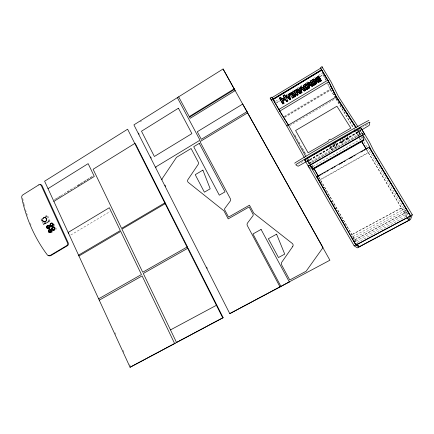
<?xml version="1.0" encoding="UTF-8"?>
<svg xmlns="http://www.w3.org/2000/svg" width="434" height="434" viewBox="0 0 434 434"><rect width="100%" height="100%" fill="white"/><g stroke="black" fill="none" stroke-linecap="round" stroke-linejoin="round"><path stroke-width="0.33" stroke-dasharray="2.17 1.63" d="M358.918 129.386L358.809 131.339L360.8 134.648M360.567 129.072L360.448 130.607L362.477 133.976M405.296 210.034L404.629 213.045L354.724 239.801L353.694 238.96M406.267 211.656L405.557 214.591L355.603 241.337M407.358 212.877L406.484 216.137L356.488 242.872M341.401 142.206L343.869 140.752L341.401 142.206L339.838 139.542M341.384 142.759L343.836 141.316L341.384 142.759L339.524 139.585M347.124 136.591L348.372 138.712L346.001 140.149L344.357 137.513M367.734 124.227L367.262 124.542M333.03 144.837L332.601 145.097M140.28 121.726L141.419 121.01M54.342 199.759L92.968 175.938M55.764 199.103L61.525 195.55M67.286 192.002L71.317 189.512M77.653 185.606L93.207 176.014M78.196 185.643L80.502 184.217M366.99 124.715L362.607 127.249M44.979 216.43L47.355 215.042L50.073 221.074L45.771 223.689L44.409 223.505L43.877 222.333M45.51 216.826L46.59 216.17L47.941 216.382L46.872 217.038M44.409 223.505L48.722 220.879L50.073 221.074M43.557 224.622L49.959 220.787L43.557 224.622L40.97 218.882L43.644 224.633M275.481 101.377L278.954 99.283M285.897 95.1L287.634 94.053M292.261 91.265L293.417 90.565M296.889 88.471L302.677 84.988M306.149 82.894L309.616 80.8M313.088 78.711L315.404 77.317M318.296 75.57L322.348 73.134M276.876 102.446L279.192 101.051M320.308 76.303L322.625 74.903M275.812 103.303L279.865 100.867M319.825 76.813L323.303 74.724L325.95 80.062M70.796 235.027L110.236 211.418M284.026 116.556L330.372 88.97L327.719 83.626M284.937 116.692L330.567 89.545L334.722 96.467M284.628 117.413L330.724 89.995L330.372 88.97M289.63 125.724L335.553 98.599M302.791 161.627L298.44 164.112M334.956 143.388L336.111 142.726L336.377 143.616L329.536 147.544L336.279 143.453L336.014 142.558M333.258 144.527L335.531 143.225L337.267 146.486L331.641 149.708L329.856 146.486L331.641 149.708M306.366 161.443L360.464 130.395L362.786 134.258M306.502 161.567L361.196 130.173M306.599 161.741L360.551 130.78L362.536 134.079M357.817 130.043L358.994 132.104L308.411 161.123L307.532 159.641M331.413 149.16L337.099 145.905M309.361 164.014L307.012 159.907L308.596 162.858L359.781 133.526L357.605 130.14M309.084 163.748L361.847 133.536M308.596 162.858L309.236 163.889L360.329 134.632L359.781 133.526M312.957 166.537L362.26 138.397M352.82 236.649L404.504 208.862M353.173 238.629L405.508 210.533M354.719 239.969L407.705 211.57M344.585 136.813L346.153 139.482L348.632 138.055L347.688 136.417M348.372 138.75L345.914 140.16M348.632 138.017L346.153 139.482M307.158 159.75L309.979 164.057M359.824 129.657L360.551 130.78M357.426 130.113L360.329 134.632M359.596 129.799L362.168 134.073M358.902 131.724L360.556 134.475M361.875 136.677L362.536 137.773M358.994 132.104L360.312 134.296M361.63 136.493L362.287 137.589M357.28 130.846L359.721 134.903M361.11 137.22L362.504 139.542M363.898 141.858L367.028 147.077M367.376 147.658L408.454 216.056M322.63 73.606L323.2 74.556M336.106 98.778L353.412 127.634M353.759 128.214L354.795 129.945M355.142 130.52L358.603 136.292M358.951 136.867L360.681 139.753M366.562 149.567L406.94 216.897M335.585 98.111L330.724 89.995L327.431 83.371M335.938 98.692L353.374 127.77M355.744 131.724L359.222 137.524M359.569 138.104L360.687 139.97M366.518 149.692L406.897 217.038M342.616 138.614L343.869 140.752M342.28 138.668L343.836 141.316M337.267 146.486L335.531 143.225M295.049 135.592L306.361 155.329M308.362 158.828L310.847 163.162M312.041 165.245L313.202 167.269M318.919 177.24L356.916 243.534M294.415 134.573L296.427 138.083M298.435 141.593L299.775 143.931M302.124 148.021L306.144 155.041M308.487 159.132L310.836 163.222M312.176 165.566L312.843 166.732M318.876 177.256L356.824 243.463M308.189 160.83L310.088 164.041M307.017 160.135L309.334 164.188M309.724 167.318L310.733 169.081M306.963 159.788L309.236 163.889M323.542 75.543L325.934 80.361M114.918 332.639L115.764 334.478M123.104 350.439L123.95 352.283M129.592 364.56L130.439 366.404M46.59 216.17L48.722 220.879M45.239 222.517L45.771 223.689M22.725 198.295L23.403 201.457A152.508 141.039 -65.4 0 0 23.989 203.877M31.042 225.062A152.508 141.039 -65.4 0 1 30.331 223.347M27.315 215.204A152.508 141.039 -65.4 0 1 26.355 212.253M26.17 211.662A152.508 141.039 -65.4 0 1 25.454 209.28M24.613 206.286A152.508 141.039 -65.4 0 1 24.141 204.479M52.818 231.018A1.194 1.058 -79.3 0 1 52.557 231.897M52.351 232.109A1.194 1.058 -79.3 0 1 52.102 232.261M55.791 227.877A1.194 1.058 -79.1 0 1 55.894 229.553M51.006 227.373A1.194 1.052 -78.9 0 1 50.556 228.154M54.245 224.302A1.194 1.058 -78.6 0 1 54.169 225.751M401.548 207.908L351.8 234.696L401.548 207.908M368.292 152.453L320.221 179.595L320.401 179.828L368.352 152.757L368.292 152.453"/><path stroke-width="0.65" d="M314.943 82.01L314.856 82.514L313.419 83.426L312.187 81.332L313.896 80.485L314.883 81.863M294.165 94.498L293.889 95.16M294.198 94.796L294.078 94.265M304.581 86.415L306.621 84.787L306.008 83.729L303.811 85.08L303.263 86.23M304.89 87.06L306.925 85.444L306.583 84.706L304.663 85.905L304.668 86.648M309.301 167.475L308.113 166L364.451 133.77L364.533 134.16L360.687 127.52L304.559 159.788L354.122 245.796L357.356 247.868L410.542 219.539L412.3 214.727L373.359 150.083L369.508 142.184L360.687 127.52M289.738 95.963L289.483 97.004M289.706 96.565L289.722 93.538L288.529 94.259L288.48 96.5L286.527 95.464L285.333 96.18L285.751 96.869M315.605 78.7L315.909 77.865L318.621 76.129L319.229 77.176L316.907 78.804M303.583 86.502L303.637 87.402L304.581 89.073M316.261 82.568L315.323 80.371M295.814 95.301L295.272 96.44M328.679 140.67L329.227 139.547L330.578 139.184M288.55 96.174L288.16 96.408M300.1 88.303L300.778 93.06M307.516 83.431L308.216 82.411L309.42 82.276M307.89 83.616L308.574 88.384M299.341 91.384L299.227 90.511L298.446 89.616M412.3 214.727L410.521 215.676L408.915 220.396L407.179 217.505M303.312 85.937L303.849 85.162L306.046 83.811M295.424 94.981L294.887 95.751L292.147 97.422L292.538 98.106L295.473 96.126M295.69 95.947L295.717 94.699L294.48 92.485M316.223 82.487L315.713 83.344L311.78 85.737L308.758 83.306L309.437 87.142L306.16 89.084L305.194 89.111M316.494 83.154L315.952 83.925L312.03 86.312L309.051 83.968L309.697 87.711C308.368 88.232 305.899 91.08 304.543 88.992M178.662 96.825L189.262 116.54M315.643 78.44L318.654 76.216M289.798 97.536L290.086 94.156M290.064 97.173L289.841 97.612L289.44 96.928L290.709 99.104L289.652 99.739L288.382 97.563L287.406 97.362M314.932 82.232L313.381 83.339M316.109 82.769L311.742 85.655L312.062 86.393C313.267 85.227 317.579 84.478 316.288 81.934M316.983 78.983L316.95 78.467L319.196 77.095L319.798 78.38M298.673 92.106L299.541 93.082L301.614 91.84L300.936 88.015L303.941 90.446L305.064 89.773L301.169 86.811C298.201 87.305 300.339 91.438 300.816 93.142L301.934 92.469L301.163 88.97M301.098 87.983C301.776 88.764 301.066 89.187 300.838 88.135M308.997 84.364L309.42 84.109L311.623 86.013M42.282 218.6L41.886 219.761M298.532 89.306L297.355 89.019L294.361 90.744L297.008 95.323L298.06 94.693L296.319 91.715L297.87 90.749M294.051 94.916L292.63 95.811M300.404 87.115L299.731 88.563M317.254 79.232L318.974 78.174M189.224 116.632L234.203 88.829L234.49 89.42L189.501 117.147L190.13 118.33L235.157 90.608L223.081 68.99L133.905 124.873L229.776 313.636L280.283 286.803L279.979 286.852L247.353 225.637A2.479 2.425 -73 0 1 247.564 222.957L252.913 215.812A1.443 1.411 -67.1 0 0 253.033 214.25L249.116 206.964L228.186 218.882L223.949 210.864L188.329 182.448A2.154 2.034 -66.6 0 1 187.96 179.557L198.061 164.584A2.447 2.306 -62.4 0 0 198.229 162.034L191.106 148.515L176.508 157.336L161.643 179.486L162.218 179.714M48.011 188.633L88.145 163.64L94.308 176.459L53.865 201.376M304.305 157.591L287.243 126.712L278.791 113.079L270.203 98.079L271.727 97.156L279.767 111.109L288.702 125.486M358.012 126.853L338.395 96.494L331.066 81.842L322.006 66.738L320.422 67.693L329.466 82.796L336.269 96.451L356.01 127.233M272.042 97.612L320.612 68.236L321.491 69.695L321.616 70.048L273.084 99.359L272.872 99.06L321.491 69.695M321.675 70.227L273.187 99.505L273.908 100.547M282.333 100.341L282.762 101.008L285.409 99.419L284.986 98.746L282.333 100.341L283.652 102.625L282.453 103.346L279.333 97.938L280.581 97.292M280.966 97.894L280.532 97.216L281.731 99.294L284.384 97.699L283.18 95.616L284.427 94.97M290.248 94.162L289.841 93.462L293.276 91.769M310.863 81.749L310.543 80.995C311.726 80.35 314.156 77.99 315.285 80.068M285.377 96.256L286.57 95.54M288.572 94.335L289.771 93.614M289.89 93.543L292.646 91.91M294.398 90.825L297.399 89.095L298.153 89.057M310.576 81.082L313.381 79.422L314.856 79.558M281.682 99.218L284.335 97.623M293.53 93.673L291.86 94.503L291.464 93.809L292.917 92.974L293.536 93.343M297.854 90.554L296.362 91.796L295.983 91.086L297.762 90.402M291.507 93.885L293.379 93.153M296.026 91.167L297.594 90.288L297.898 90.635M312.225 81.418L313.928 80.567M317.064 79.086L319.511 77.61L320.118 78.662M291.816 94.428L293.27 93.598L293.726 93.771M312.475 81.999L314.173 81.158L315.214 82.677M319.543 77.697L317.097 79.167L316.95 78.896M282.382 100.417L285.035 98.822M317.672 80.133L320.086 78.581L320.704 79.894M297.328 92.507L298.429 91.981M292.673 95.887L293.482 95.404M307.809 86.795L305.845 87.928M318.388 80.458L320.449 79.216M318.426 80.512L320.373 79.341M305.026 89.692L303.903 90.364L304.25 91.08L305.368 90.408L305.026 89.692L301.565 86.903M287.514 100.308L286.31 101.03L284.986 98.746M289.337 99.212L290.395 98.578M292.19 97.498L294.93 95.827L295.462 94.384M296.715 94.786L297.767 94.151L295.983 91.086M294.925 96.576L292.494 98.03L289.841 93.462M301.89 92.393L299.829 93.63L298.717 92.529L297.621 93.055L296.742 91.493L297.116 92.203M306.8 89.55L309.73 87.793L309.404 87.06L305.493 89.144M278.84 109.487L327.795 80.165L336.713 97.916L355.609 127.292M279.767 111.109L328.777 81.793M286.814 125.931L288.322 125.041M288.447 125.1L336.204 96.874L356.157 127.884M78.559 255.138L120.316 230.557L109.33 207.707L68.133 232.44L68.827 233.416M78.95 255.989L120.723 231.409L141.451 274.532L98.621 298.814M328.598 140.979L308.091 152.806L295.592 130.515L336.93 106.227L350.867 128.133L330.941 139.623M304.706 159.924L351.925 132.777M353.086 132.104L360.665 127.748M306.035 161.833L298.066 166.249L295.76 164.811A2.929 0.288 -29.7 0 1 297.361 163.596L301.402 161.15A146.112 11.479 -29.8 0 1 363.703 125.317L367.69 123.137A3.222 0.304 -30.3 0 1 369.876 122.236L369.171 125.431L361.782 129.837M308.346 166.293L362.813 135.142M312.236 169L363.784 139.618M312.453 169.276L363.86 139.976M357.242 244.103L358.923 247.033L355.837 244.884L309.767 165.05L313.098 169.303L363.936 140.334L362.726 134.757L367.848 143.291L371.65 151.048L410.521 215.676M316.853 176.643L369.068 147.072L410.45 215.888L355.972 244.982L316.853 176.643L318.404 179.253M99.245 300.176L142.113 275.905L174.609 343.5L175.168 343.31L130.059 367.262L44.604 181.211L127.607 129.213L222.723 317.834L223.168 317.71L188.193 248.384L187.672 248.329L143.307 273.48L176.535 342.469L223.168 317.71M317.059 176.904L320.569 174.918M321.74 174.251L322.912 173.589M324.079 172.927L325.25 172.265M327.008 171.273L328.175 170.611M331.684 168.62L332.856 167.958M334.028 167.296L335.194 166.634M339.29 164.312L342.8 162.327M343.972 161.665L345.144 161.003M349.24 158.681L352.75 156.696M353.922 156.034L355.088 155.372M360.942 152.057L362.694 151.065M363.866 150.403L365.037 149.741M366.204 149.074L367.376 148.412M170.486 329.911L216.799 305.08M354.122 245.796L355.837 244.884M229.776 313.636L329.9 260.216L223.081 68.99M130.059 367.262L222.723 317.834M297.621 90.934L297.979 90.874M297.664 91.015L297.925 90.923L297.55 90.212M306.464 89.719L305.536 89.833L304.782 89.355M51.239 223.667L51.51 223.591A1.199 1.063 -78.6 0 1 52.617 224.432A1.199 1.063 -78.6 0 1 52.02 225.843A1.199 1.063 -78.6 0 1 50.702 225.49M49.834 229.781L49.894 229.765A1.199 1.063 -79.3 0 1 51.017 231.127A1.199 1.063 -79.3 0 1 49.503 232.044M318.149 82.406L321.252 80.773L320.672 79.813M300.811 86.936L301.212 86.892M288.426 97.639L285.333 96.18M288.247 98.155L288.746 98.171M293.232 91.693L293.568 91.802M298.755 92.61L297.664 93.131L297.285 92.426L298.245 91.889L298.711 92.182M305.232 89.192L304.663 88.856M293.525 91.72L293.845 91.894M317.368 81.635L318.187 81.684L320.997 80.1L321.279 80.86L318.182 82.493L317.178 81.907L316.136 80.214M287.775 97.97L288.789 98.247L288.382 97.563M305.379 87.755L307.771 86.713L308.683 88.422M305.617 87.934L305.221 87.565M314.4 81.337L312.507 82.086L312.187 81.332M309.122 83.453L308.699 83.702M301.304 88.156L300.887 88.411M301.625 88.796L301.256 88.655L301.207 89.051M285.708 96.793L287.818 98.046M317.894 80.431L320.417 79.134L321.03 80.187L317.921 81.825L316.695 80.93M309.675 82.856L310.06 83.078M304.95 89.1L304.435 88.634M293.802 91.818L294.1 92.057M294.149 92.442L294.822 93.109M156.077 167.622L155.399 167.182L200.009 140.187L177.36 97.639M294.832 163.2L294.865 163.222A2.929 0.293 -29.7 0 1 296.427 161.974L300.464 159.522A146.068 11.81 -29.8 0 1 362.721 123.668L366.714 121.487A3.222 0.315 -30.4 0 1 368.9 120.592M299.579 91.27L298.825 90.988L298.901 89.876M353.531 240.61L354.518 241.364M309.767 82.417L312.871 84.977L313.185 85.715M312.388 84.635C311.731 82.937 307.424 80.588 307.543 83.86M311.607 84.359L313.153 85.634L310.831 81.663M303.795 89.051L305.33 90.326L304.212 90.999L301.587 88.715M298.315 89.073L298.684 89.518M304.559 159.788L305.954 161.063M294.057 91.975L294.323 92.279M317.167 81.554L315.838 79.292M314.091 80.583L314.976 82.091M310.239 165.235L311.786 167.209M315.051 79.699L316.05 81.348M270.203 98.079L271.988 100.601M304.234 88.352L304.473 88.715M294.279 92.198L294.523 92.561M273.116 99.153L274.201 100.71M279.333 97.938L279.778 98.616M336.713 97.916L330.491 85.634M283.18 95.616L283.608 96.305M284.802 95.583L284.379 94.894L287.834 100.829L286.635 101.551L285.36 99.343L282.713 100.938L283.988 103.14L282.789 103.856L279.729 98.54L280.923 97.818L281.785 99.315M286.527 95.464L286.945 96.153M379.88 165.294L369.068 147.072M380.575 166.45L398.954 197.014M399.643 198.17L404.152 205.667M404.846 206.817L410.396 216.045L356.075 245.053L355.066 243.29M321.323 69.565L328.359 81.277M321.355 69.652L328.457 81.511M361.717 141.489L366.215 148.992M407.276 217.456L408.958 220.266L358.837 246.968L357.16 244.049M361.652 141.582L366.263 149.269M318.881 76.818L319.457 77.778M319.766 78.294L320.341 79.259M317.639 80.051L317.807 80.355M312.768 82.503L313.364 83.502M310.543 80.995L312.898 84.966M306.312 84.386L306.887 85.362L304.972 86.556L304.939 87.212M304.63 86.567L305.259 87.646M303.48 87.071L304.272 88.427M288.529 94.259L288.892 94.872M298.641 89.437L298.939 89.957M293.493 93.267L294.512 95.117M291.464 93.809L292.69 95.925M289.722 93.538L290.129 94.232M283.559 96.229L284.427 97.726M313.874 168.441L318.393 176.323M313.853 168.484L318.209 176.085M279.626 110.952L288.751 125.822L305.883 156.679M272.856 98.952L279.279 110.149M311.541 166.683L313.098 169.303M311.661 166.992L312.67 168.755M319.077 180.43L320.086 182.193M320.759 183.365L321.768 185.128M322.44 186.305L323.449 188.063M324.122 189.24L325.131 191.003M326.14 192.767L326.813 193.938M327.822 195.701L328.831 197.465M331.185 201.577L331.858 202.754M332.867 204.517L333.54 205.689M334.549 207.452L335.222 208.629M341.612 219.788L342.285 220.966M343.294 222.729L343.967 223.901M344.976 225.664L345.648 226.841M351.947 237.843L352.712 239.177M353.385 240.349L354.394 242.112M294.361 90.744L294.746 91.455M299.872 93.706L299.503 93.006L301.576 91.764L301.934 92.469M300.995 93.033C300.822 91.487 298.37 91.373 299.031 90.169M315.697 79.205L315.903 79.623M315.968 79.883L316.169 80.295M138.511 133.048L139.113 134.236M150.625 156.891L151.227 158.084M164.974 185.134L165.587 186.343M206.622 267.111L207.235 268.315M300.936 88.015L301.299 88.737M316.017 81.267L316.207 81.668M303.328 86.757L303.518 87.153M295.266 93.842L295.418 94.156M295.223 93.766L295.521 94.764M306.008 83.729L306.35 84.467M308.607 88.465L307.505 83.778M308.655 83.426L308.992 84.169M308.916 83.274L309.247 84.017M308.758 83.306L309.089 84.05M316.869 78.587L317.167 79.346M318.621 76.129L318.914 76.899M322.006 66.738L322.424 67.954M315.871 79.574L316.001 79.965M315.599 78.896L315.735 79.292M316.174 81.581L316.31 82.276M303.241 86.447L303.366 86.838M309.241 85.503L309.485 86.648M315.567 78.614L315.632 78.983M303.225 86.149L303.279 86.529M40.102 184.835A1.991 1.747 -74.7 0 1 42.131 185.823L68.219 242.856A2.051 1.834 -80.9 0 1 67.357 245.769L51.011 255.496A2.588 2.289 -81.8 0 1 48.706 255.48M43.015 218.421A2.186 1.926 -78.1 0 1 46.091 218.329A2.186 1.926 -78.1 0 1 45.223 221.682A2.186 1.926 -78.1 0 1 42.597 220.038M43.085 218.427A2.186 1.926 -78.1 0 1 46.161 218.335A2.186 1.926 -78.1 0 1 45.293 221.693A2.186 1.926 -78.1 0 1 42.668 220.049M49.27 231.886A1.199 1.063 -79.3 0 1 48.906 231.083M48.923 230.774A1.199 1.063 -79.3 0 1 49.622 229.841M51.147 230.53A1.199 1.058 -79.3 0 1 50.941 231.713M50.735 231.93A1.199 1.058 -79.3 0 1 50.485 232.082M52.27 228.42A1.199 1.063 -79 0 0 53.208 229.787A1.199 1.063 -79 0 0 54.386 228.561A1.199 1.063 -79 0 0 53.241 227.405L52.97 227.481A1.199 1.063 -79 0 0 52.357 228.121M51.939 228.43A1.736 1.535 -79 0 1 54.337 227.166A1.736 1.535 -79 0 1 54.25 230.08A1.736 1.535 -79 0 1 51.928 228.881M53.952 227.519A1.199 1.063 -79 0 1 54.185 227.676M54.538 228.789A1.199 1.063 -79 0 1 54.293 229.358M47.111 227.112A1.199 1.058 -78.9 0 0 48.245 228.159A1.199 1.058 -78.9 0 0 49.232 226.836A1.199 1.058 -78.9 0 0 48.098 225.788L47.827 225.864A1.199 1.058 -78.9 0 0 47.127 226.803M46.801 226.814A1.731 1.524 -78.9 0 1 49.183 225.555A1.731 1.524 -78.9 0 1 49.096 228.458A1.731 1.524 -78.9 0 1 46.791 227.264M48.934 227.953A1.199 1.058 -78.9 0 1 48.136 228.175M50.577 225.219A1.199 1.063 -78.6 0 1 50.539 224.606M50.778 224.036A1.199 1.063 -78.6 0 1 50.99 223.819M51.185 223.239A1.731 1.53 -78.6 0 1 53.17 224.139A1.731 1.53 -78.6 0 1 52.27 226.402A1.731 1.53 -78.6 0 1 50.29 225.501M50.208 224.617A1.731 1.53 -78.6 0 1 50.832 223.467M52.802 224.969A1.199 1.058 -78.6 0 1 52.709 225.268M52.351 225.756A1.199 1.058 -78.6 0 1 51.548 225.978M292.717 246.539L281.791 262.185A2.604 2.566 64.4 0 0 281.639 264.914L289.749 279.979L306.133 271.228L322.999 247.592L247.586 112.862L199.998 141.63L230.324 198.636A2.441 2.354 -66.1 0 1 230.107 201.284L224.861 208.353A1.421 1.373 -69.6 0 0 224.731 209.893L228.539 217.108L249.469 205.179L253.836 213.262L292.25 243.425A2.284 2.273 63 0 1 292.717 246.539M38.816 184.868L22.774 194.92A2.42 2.105 -76 0 0 21.727 197.492L22.541 201.295A152.887 141.343 -65.5 0 0 45.179 251.997L47.295 254.861A2.593 2.295 -81.8 0 0 50.192 255.463L66.576 245.709A2.056 1.834 -80.9 0 0 67.438 242.79L41.306 185.627A1.996 1.752 -74.7 0 0 38.816 184.868M178.434 108.223L141.495 131.214L154.374 156.484L191.899 133.612L178.434 108.223M134.79 143.459L93.115 169.265L121.58 228.371L164.774 202.917L165.343 203.085L135.419 143.768L134.79 143.459M242.682 104.084L197.275 131.741L201.311 139.309L246.935 111.695L247.304 112.102L242.682 104.084M199.26 143.377L193.71 146.73L219.3 195.175L225.018 191.861L199.26 143.377M283.608 102.554L282.404 103.27L282.838 103.932L284.031 103.211L283.608 102.554M287.465 100.232L286.261 100.954L286.679 101.621L287.878 100.905L287.465 100.232M290.351 98.502L289.294 99.136L289.7 99.815L290.753 99.18L290.351 98.502M297.729 94.07L296.672 94.704L297.051 95.399L298.104 94.769L297.729 94.07M202.895 170.128L195.235 174.674L204.387 192.186L210.192 188.79L202.895 170.128M165.159 203.682L121.949 229.136L142.705 272.226L187.038 247.065L187.559 247.125L165.728 203.85L165.159 203.682M261.078 229.418L252.957 233.953L280.912 286.353L281.21 286.31L289.744 281.758L289.294 281.883L261.078 229.418M276.594 234.17L268.364 238.727L278.487 257.525L284.726 254.129L276.594 234.17M51.342 223.57L51.066 223.646A1.199 1.063 -78.6 0 0 50.648 225.62A1.199 1.063 -78.6 0 0 52.411 225.127A1.199 1.063 -78.6 0 0 51.342 223.57M47.924 225.767L47.653 225.843A1.199 1.058 -78.9 0 0 47.235 227.823A1.199 1.058 -78.9 0 0 48.993 227.329A1.199 1.058 -78.9 0 0 47.924 225.767M53.073 227.383L52.802 227.459A1.199 1.063 -79 0 0 52.384 229.445A1.199 1.063 -79 0 0 54.147 228.951A1.199 1.063 -79 0 0 53.073 227.383M49.726 229.743L49.454 229.819A1.199 1.063 -79.3 0 0 49.031 231.799A1.199 1.063 -79.3 0 0 50.794 231.306A1.199 1.063 -79.3 0 0 49.726 229.743M51.011 232.347A1.731 1.53 -79.3 0 0 50.751 229.391A1.731 1.53 -79.3 0 0 48.586 231.235A1.731 1.53 -79.3 0 0 51.011 232.347M50.843 232.326A1.731 1.53 -79.3 0 0 50.583 229.369A1.731 1.53 -79.3 0 0 48.413 231.219A1.731 1.53 -79.3 0 0 50.843 232.326M54.196 229.971A1.736 1.535 -79 0 0 53.93 227.009A1.736 1.535 -79 0 0 51.76 228.864A1.736 1.535 -79 0 0 54.196 229.971M49.042 228.344A1.731 1.53 -78.9 0 0 48.782 225.392A1.731 1.53 -78.9 0 0 46.617 227.242A1.731 1.53 -78.9 0 0 49.042 228.344M52.46 226.147A1.731 1.53 -78.6 0 0 52.194 223.195A1.731 1.53 -78.6 0 0 50.029 225.051A1.731 1.53 -78.6 0 0 52.46 226.147"/></g></svg>
